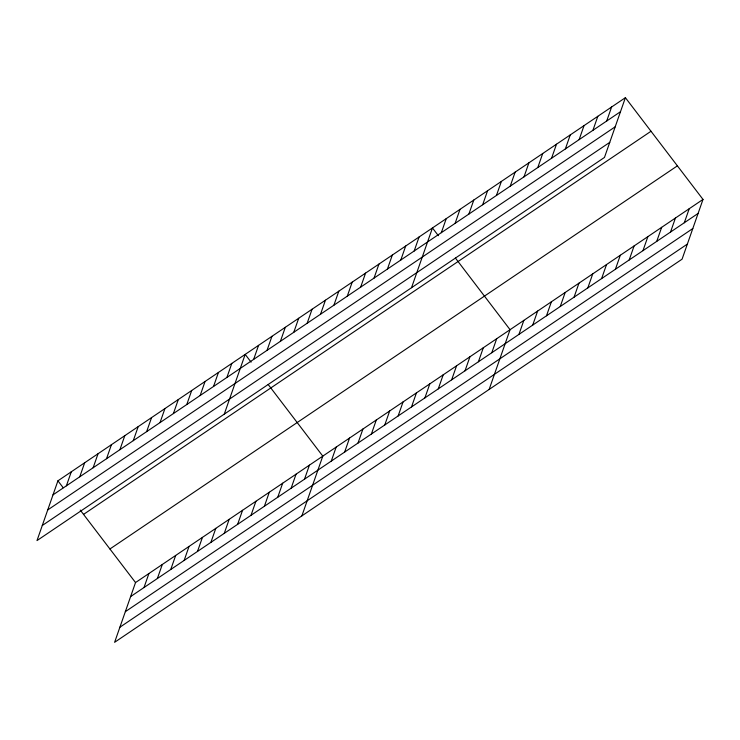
<?xml version="1.0" encoding="UTF-8"?>
<svg xmlns="http://www.w3.org/2000/svg" width="740" height="740" viewBox="0 0 740 740"><rect width="100%" height="100%" fill="white"/><g stroke="black" fill="none" stroke-linecap="round" stroke-linejoin="round"><path stroke-width="1.11" d="M625.393 97.689L57.923 480.824L37 540.579L604.469 157.444L625.393 97.689L703 199.421L682.077 259.176L114.608 642.311L135.531 582.556L703 199.421M66.387 485.819L71.299 471.787M79.763 476.791L84.675 462.759M93.138 467.754L98.05 453.731M106.523 458.726L111.435 444.694M119.899 449.698L124.81 435.666M133.274 440.661L138.186 426.638M146.649 431.633L151.561 417.61M160.025 422.605L164.937 408.572M173.401 413.568L178.312 399.545M186.776 404.539L191.688 390.517M200.151 395.512L205.063 381.479M213.527 386.474L218.439 372.451M143.995 587.551L148.916 573.519M226.903 377.446L231.814 363.423M157.38 578.523L162.291 564.49M224.266 414.141L245.19 354.386L251.1 362.138M170.755 569.486L175.667 555.462M253.654 359.381L258.565 345.358M184.131 560.457L189.042 546.435M267.029 350.353L271.941 336.33M197.506 551.429L202.418 537.397M280.404 341.325L285.316 327.293M210.881 542.392L215.793 528.369M293.78 332.288L298.692 318.265M224.257 533.364L229.169 519.341M307.156 323.26L312.067 309.237M237.632 524.336L242.544 510.304M320.531 314.232L325.443 300.2M251.008 515.299L255.92 501.276M333.907 305.195L338.818 291.171M264.384 506.271L269.295 492.248M347.282 296.167L352.194 282.144M277.759 497.243L282.671 483.211M360.657 287.139L365.569 273.106M291.135 488.206L296.046 474.183M374.033 278.101L378.954 264.078M304.51 479.178L309.422 465.155M387.418 269.073L392.329 255.05M301.874 515.873L322.797 456.118L268.176 384.513M400.793 260.045L405.705 246.013M331.261 461.113L336.173 447.089M414.169 251.008L419.081 236.985M344.637 452.085L349.548 438.062M411.523 287.712L432.456 227.957L438.367 235.699M358.012 443.057L362.924 429.024M441.327 232.674L446.239 218.651M371.388 434.019L376.299 419.996M455.1 223.369L460.012 209.346M384.763 424.991L389.675 410.968M398.139 415.963L403.05 401.931M468.882 214.064L473.794 200.041M411.514 406.926L416.435 392.903M482.665 204.758L487.577 190.735M424.899 397.898L429.811 383.875M496.448 195.462L501.359 181.429M438.274 388.87L443.186 374.838M510.23 186.156L515.142 172.124M451.65 379.833L456.562 365.81M524.013 176.851L528.924 162.819M465.025 370.805L469.937 356.782M537.795 167.545L542.707 153.513M478.401 361.777L483.312 347.745M551.568 158.24L556.489 144.217M491.776 352.74L496.688 338.716M565.351 148.934L570.263 134.911M489.14 389.444L510.063 329.689L455.433 258.084M579.133 139.629L584.045 125.606M518.934 334.406L523.846 320.383M592.916 130.323L597.827 116.3M532.717 325.101L537.629 311.078M606.698 121.018L611.61 106.995M546.49 315.795L551.402 301.772M560.273 306.489L565.184 292.466M574.055 297.193L578.967 283.161M587.837 287.888L592.749 273.856M601.62 278.582L606.532 264.55M615.403 269.277L620.314 255.245M629.185 259.971L634.097 245.948M642.958 250.666L647.879 236.643M656.741 241.36L661.653 227.337M670.523 232.055L675.435 218.032M684.306 222.749L689.218 208.726M53.012 494.847L620.481 111.712M47.73 509.943L615.19 126.808M42.282 525.493L609.751 142.358M83.537 514.393L651.006 131.258M109.927 548.978L677.387 165.853M130.619 596.579L698.088 213.444M125.338 611.675L692.807 228.54M119.889 627.224L687.358 244.089M57.923 480.824L63.178 487.706M80.253 510.091L135.531 582.556"/></g></svg>
